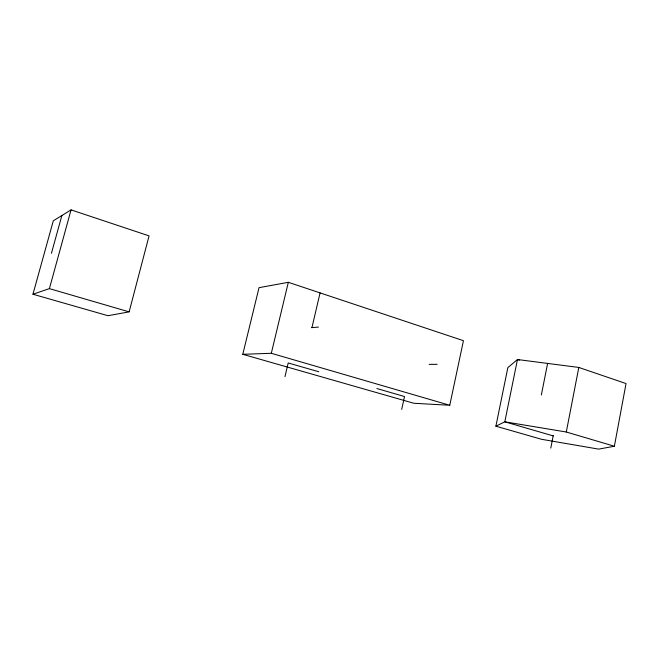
<?xml version="1.0" encoding="UTF-8"?>
<svg xmlns="http://www.w3.org/2000/svg" width="659" height="659" viewBox="0 0 659 659"><rect width="100%" height="100%" fill="white"/><g stroke="black" fill="none" stroke-linecap="round" stroke-linejoin="round"><path stroke-width="0.99" d="M614.369 446.234L626.05 383.563L578.808 367.45L517.463 359.526L507.842 367.664L495.889 426.2L541.624 439.306L598.677 449.125L614.369 446.234L566.295 432.007L504.81 421.818L495.889 426.2M566.295 432.007L578.808 367.45M550.784 448.12L553.263 435.418M541.344 394.972L547.613 363.422M449.767 405.269L463.442 340.687L288.329 282.307L259.028 287.67L242.784 354.303L413.836 403.267L449.767 405.269L271.319 353.282L242.784 354.303M401.702 409.387L404.511 396.537L376.866 388.53M311.938 327.622L320.076 292.893M284.976 376.635L288.214 362.969L318.767 371.758M271.319 353.282L288.329 282.307M129.139 311.864L149.066 235.881L71.057 209.875L53.313 220.79L32.95 294.235L107.994 315.719L129.139 311.864L49.4 288.634L32.95 294.235M51.435 253.311L61.872 215.526M49.4 288.634L71.057 209.875M311.518 327.655L318.486 327.07M429.198 364.386L437.164 364.312M553.173 435.887L504.81 421.818L517.463 359.526L519.407 360.168"/></g></svg>
